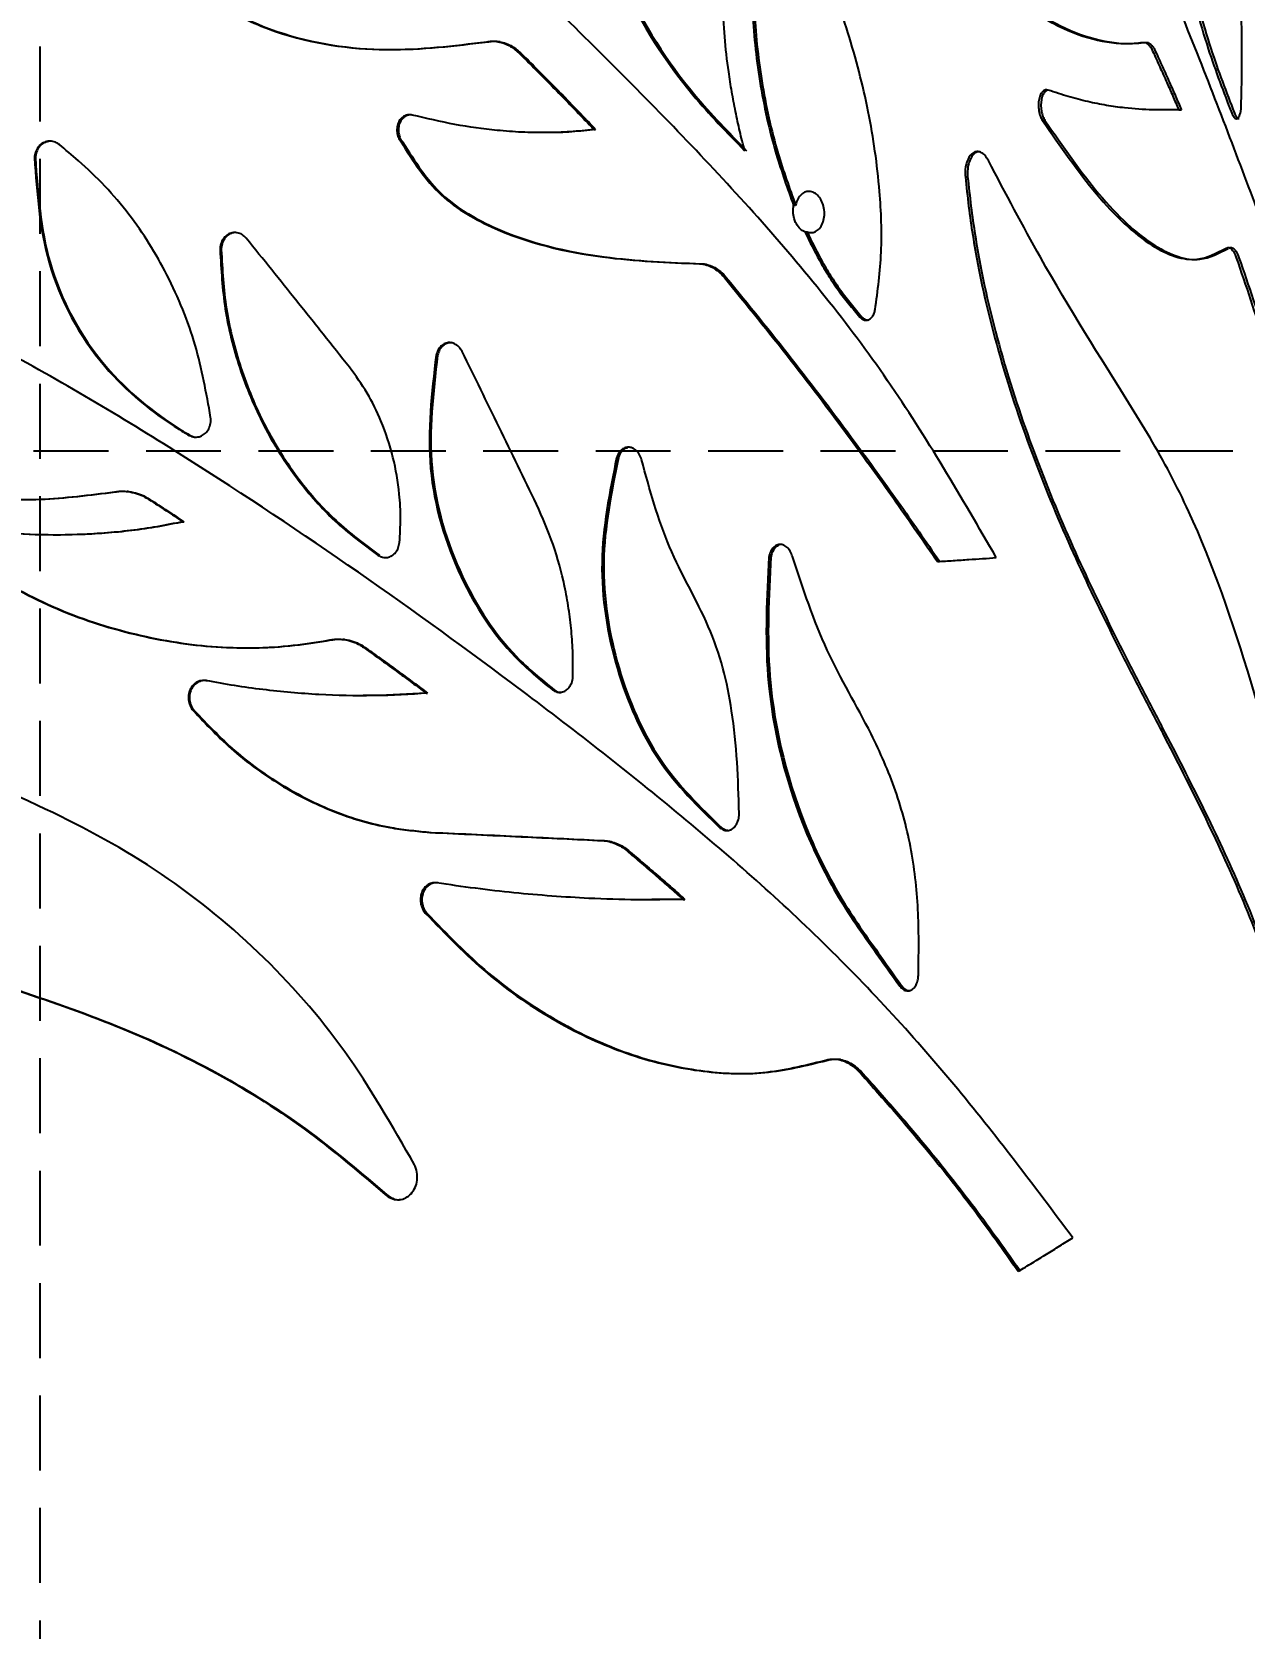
# Model space of a CAD drawing. Header units: millimetres. Extents: x 8 to 832, y 8 to 585.
# Drawn here: x 530.13 to 550.67, y 188.56 to 215.61 of the extents above; entities that cross this region are included whole.
import ezdxf

# ---------------------------------------------------------------- set-up
doc = ezdxf.new("R2010")
doc.units = ezdxf.units.MM
doc.linetypes.add('HIDDEN', pattern=[1.905, 1.27, -0.635])
doc.layers.add('DIMENSIONS', color=2, linetype='Continuous')
doc.layers.add('HIDDEN', color=3, linetype='HIDDEN')
doc.layers.add('OUTLINE', color=7, linetype='Continuous', lineweight=25)
doc.styles.add('SLDTEXTSTYLE0', font='TXT', dxfattribs={"width": 0.75})
doc.dimstyles.new('SLDDIMSTYLE0', dxfattribs={"dimtxt": 3.5, "dimasz": 2, "dimexe": 0, "dimexo": 0.0625, "dimgap": 0.875, "dimtad": 1, "dimrnd": 1e-09, "dimzin": 12, "dimdsep": 46, "dimtxsty": 'SLDTEXTSTYLE0', "dimsah": 1, "dimcen": 0.09, "dimadec": 0, "dimazin": 3, "dimtfac": 1, "dimtofl": 0, "dimtmove": 0, "dimatfit": 3, "dimfxl": 0, "dimfrac": 2, "dimtolj": 1, "dimtzin": 12, "dimarcsym": 0})

# ---------------------------------------------------------------- blocks, each defined once
blk = doc.blocks.new('_D_13')
at = {"layer": 'DIMENSIONS'}
for p, q in [((583.772, 175.413), (583.772, 68.582)), ((520.272, 130.638), (520.272, 68.582)), ((520.272, 70.582), (583.772, 70.582))]:
    blk.add_line(p, q, dxfattribs=at)
for points in [[(520.272, 70.582), (522.272, 70.082), (522.272, 71.082)], [(583.772, 70.582), (581.772, 71.082), (581.772, 70.082)]]:
    blk.add_solid(points, dxfattribs=at)
at = {"layer": 'DIMENSIONS', "insert": (547.497, 75.094), "char_height": 3.5, "attachment_point": 1, "style": 'SLDTEXTSTYLE0'}
blk.add_mtext('63,5', dxfattribs=at)

msp = doc.modelspace()

# ---------------------------------------------------------------- linework, layer by layer
at = {"layer": 'HIDDEN'}
for p, q in [((530.272, 183.612), (530.272, 263.612)), ((457.772, 208.512), (709.247, 208.512))]:
    msp.add_line(p, q, dxfattribs=at)
at = {"layer": 'OUTLINE'}
for p, q in [((538.066, 215.443), (538.031, 215.443)), ((548.955, 215.431), (548.999, 215.431)), ((549.05, 215.424), (549.005, 215.424)), ((549.611, 214.29), (549.35, 214.289)), ((549.566, 214.29), (549.611, 214.29)), ((539.656, 213.955), (539.686, 213.955)), ((547.259, 214.108), (547.3, 214.108)), ((530.592, 213.705), (530.608, 213.705)), ((536.351, 213.805), (536.376, 213.805)), ((530.177, 213.473), (530.192, 213.473)), ((545.951, 213.153), (545.99, 213.153)), ((543.075, 212.668), (543.04, 212.668)), ((543.233, 212.219), (543.268, 212.219)), ((533.322, 211.914), (533.342, 211.914)), ((550.359, 211.939), (550.405, 211.939)), ((550.466, 211.949), (550.426, 211.949)), ((544.163, 210.777), (544.199, 210.777)), ((536.983, 210.132), (537.009, 210.132)), ((532.798, 208.769), (532.817, 208.769)), ((532.817, 208.769), (532.897, 208.744)), ((540.042, 208.392), (540.072, 208.392)), ((531.531, 207.815), (531.548, 207.815)), ((531.766, 207.821), (531.745, 207.821)), ((532.69, 207.309), (532.709, 207.309)), ((535.998, 206.741), (536.022, 206.741)), ((542.623, 206.709), (542.657, 206.709)), ((535.182, 205.305), (535.205, 205.305)), ((535.43, 205.313), (535.402, 205.313)), ((536.814, 204.406), (536.839, 204.406)), ((538.955, 204.458), (538.983, 204.458)), ((536.876, 202.044), (536.901, 202.044)), ((541.797, 202.118), (541.829, 202.118)), ((541.2, 200.909), (540.639, 200.905)), ((541.168, 200.909), (541.2, 200.909)), ((536.8, 200.677), (536.824, 200.677)), ((543.566, 198.18), (543.601, 198.18)), ((543.835, 198.197), (543.789, 198.197))]:
    msp.add_line(p, q, dxfattribs=at)
for points, knots in [([(546.476, 206.7), (545.886, 207.719), (544.699, 209.769), (542.485, 212.482), (540.007, 215.044), (536.893, 218.059), (532.956, 221.439), (529.585, 223.72), (527.885, 224.871)], [0, 0, 0, 0, 0.140387, 0.282397, 0.422678, 0.563711, 0.779878, 1, 1, 1, 1]), ([(551.303, 211.521), (550.938, 212.495), (550.204, 214.45), (548.829, 217.905), (546.899, 221.192), (545.27, 223.642), (544.452, 224.871)], [0, 0, 0, 0, 0.218506, 0.438657, 0.718487, 1, 1, 1, 1]), ([(549.602, 220.101), (549.571, 219.584), (549.507, 218.494), (549.649, 216.782), (550.038, 215.336), (550.328, 214.585), (550.464, 214.233)], [0, 0, 0, 0, 0.2528613, 0.5322078, 0.7812039, 1, 1, 1, 1]), ([(549.648, 220.101), (549.617, 219.584), (549.552, 218.495), (549.694, 216.785), (550.083, 215.339), (550.374, 214.586), (550.511, 214.233)], [0, 0, 0, 0, 0.252807, 0.53172, 0.780121, 1, 1, 1, 1]), ([(550.626, 214.344), (550.635, 214.759), (550.653, 215.6), (550.576, 216.869), (550.403, 218.076), (550.209, 218.98), (550.033, 219.666), (549.942, 219.988), (549.896, 220.148)], [0, 0, 0, 0, 0.209476, 0.425437, 0.617723, 0.816552, 0.908199, 1, 1, 1, 1]), ([(539.719, 219.647), (539.668, 219.052), (539.572, 217.947), (540.199, 216.131), (541.13, 214.701), (541.912, 213.901), (542.211, 213.596)], [0, 0, 0, 0, 0.2489347, 0.4620992, 0.7945429, 1, 1, 1, 1]), ([(539.75, 219.647), (539.698, 219.052), (539.602, 217.949), (540.229, 216.134), (541.16, 214.703), (541.944, 213.903), (542.244, 213.596)], [0, 0, 0, 0, 0.248688, 0.461411, 0.793706, 1, 1, 1, 1]), ([(544.423, 210.902), (544.466, 211.225), (544.553, 211.88), (544.508, 213.02), (544.327, 214.277), (543.983, 215.599), (543.523, 216.867), (543.133, 217.643), (542.936, 218.033)], [0, 0, 0, 0, 0.1321887, 0.2683559, 0.4486698, 0.634019, 0.8157229, 1, 1, 1, 1]), ([(542.527, 217.966), (542.463, 217.654), (542.335, 217.02), (542.322, 215.933), (542.449, 214.759), (542.695, 213.633), (542.937, 212.955), (543.04, 212.668)], [0, 0, 0, 0, 0.180836, 0.367209, 0.594326, 0.827978, 1, 1, 1, 1]), ([(542.561, 217.966), (542.498, 217.654), (542.369, 217.022), (542.356, 215.936), (542.482, 214.764), (542.728, 213.636), (542.972, 212.957), (543.075, 212.668)], [0, 0, 0, 0, 0.180573, 0.366678, 0.593321, 0.826483, 1, 1, 1, 1]), ([(545.706, 217.688), (545.986, 217.224), (546.532, 216.32), (547.676, 215.553), (548.469, 215.377), (548.908, 215.426), (548.955, 215.431)], [0, 0, 0, 0, 0.287289, 0.559481, 0.952835, 1, 1, 1, 1]), ([(545.746, 217.688), (546.026, 217.224), (546.572, 216.32), (547.718, 215.553), (548.513, 215.377), (548.952, 215.426), (548.999, 215.431)], [0, 0, 0, 0, 0.28692, 0.559021, 0.953029, 1, 1, 1, 1]), ([(532.639, 216.892), (532.856, 216.603), (533.295, 216.017), (534.556, 215.45), (536.119, 215.232), (537.279, 215.373), (537.843, 215.442)], [0, 0, 0, 0, 0.1720657, 0.3475659, 0.6831976, 1, 1, 1, 1]), ([(532.658, 216.892), (532.876, 216.603), (533.315, 216.018), (534.577, 215.45), (536.143, 215.232), (537.306, 215.373), (537.87, 215.442)], [0, 0, 0, 0, 0.171832, 0.347255, 0.683166, 1, 1, 1, 1]), ([(542.211, 213.596), (542.183, 213.706), (542.127, 213.925), (542.055, 214.259), (541.992, 214.595), (541.926, 215.016), (541.866, 215.526), (541.849, 215.923), (541.841, 216.122)], [0, 0, 0, 0, 0.13359, 0.267367, 0.400961, 0.534765, 0.766694, 1, 1, 1, 1]), ([(537.843, 215.442), (537.869, 215.446), (537.923, 215.453), (538.014, 215.448), (538.115, 215.426), (538.216, 215.382), (538.307, 215.325), (538.358, 215.278), (538.384, 215.255)], [0, 0, 0, 0, 0.139215, 0.280494, 0.473554, 0.672202, 0.834617, 1, 1, 1, 1]), ([(537.87, 215.442), (537.896, 215.446), (537.95, 215.453), (538.041, 215.448), (538.143, 215.426), (538.244, 215.382), (538.335, 215.325), (538.386, 215.278), (538.412, 215.255)], [0, 0, 0, 0, 0.139026, 0.280102, 0.473449, 0.672382, 0.834715, 1, 1, 1, 1]), ([(548.955, 215.431), (548.97, 215.431), (548.997, 215.432), (549.035, 215.41), (549.066, 215.38), (549.097, 215.339), (549.115, 215.303), (549.124, 215.285)], [0, 0, 0, 0, 0.259388, 0.436034, 0.617778, 0.806196, 1, 1, 1, 1]), ([(548.999, 215.431), (549.015, 215.431), (549.041, 215.432), (549.079, 215.41), (549.111, 215.38), (549.142, 215.339), (549.16, 215.303), (549.169, 215.285)], [0, 0, 0, 0, 0.259054, 0.43595, 0.617942, 0.806284, 1, 1, 1, 1]), ([(538.384, 215.255), (538.498, 215.142), (538.727, 214.915), (539.052, 214.584), (539.362, 214.264), (539.558, 214.058), (539.656, 213.955)], [0, 0, 0, 0, 0.26446, 0.528922, 0.76445, 1, 1, 1, 1]), ([(538.412, 215.255), (538.526, 215.142), (538.755, 214.915), (539.081, 214.585), (539.391, 214.265), (539.587, 214.058), (539.686, 213.955)], [0, 0, 0, 0, 0.264228, 0.528458, 0.76422, 1, 1, 1, 1]), ([(549.124, 215.285), (549.165, 215.196), (549.246, 215.019), (549.359, 214.765), (549.466, 214.522), (549.533, 214.368), (549.566, 214.29)], [0, 0, 0, 0, 0.268333, 0.536667, 0.768333, 1, 1, 1, 1]), ([(549.169, 215.285), (549.21, 215.196), (549.291, 215.019), (549.404, 214.765), (549.511, 214.522), (549.578, 214.368), (549.611, 214.29)], [0, 0, 0, 0, 0.268154, 0.53631, 0.768153, 1, 1, 1, 1]), ([(547.357, 214.624), (547.34, 214.627), (547.308, 214.633), (547.262, 214.604), (547.224, 214.55), (547.198, 214.472), (547.187, 214.377), (547.195, 214.273), (547.219, 214.177), (547.246, 214.129), (547.259, 214.108)], [0, 0, 0, 0, 0.116767, 0.233799, 0.349853, 0.474395, 0.604772, 0.743271, 0.88364, 1, 1, 1, 1]), ([(547.338, 214.619), (547.326, 214.614), (547.3, 214.601), (547.266, 214.549), (547.24, 214.472), (547.229, 214.376), (547.236, 214.272), (547.261, 214.177), (547.288, 214.129), (547.3, 214.108)], [0, 0, 0, 0, 0.100696, 0.237341, 0.38374, 0.53686, 0.699277, 0.863781, 1, 1, 1, 1]), ([(549.566, 214.29), (549.421, 214.287), (549.129, 214.281), (548.715, 214.309), (548.345, 214.36), (548.026, 214.424), (547.698, 214.508), (547.47, 214.585), (547.357, 214.624)], [0, 0, 0, 0, 0.222567, 0.445638, 0.583656, 0.721879, 0.8608, 1, 1, 1, 1]), ([(547.771, 195.176), (547.117, 196.049), (545.81, 197.794), (543.545, 200.254), (541.014, 202.467), (537.462, 205.226), (533.613, 207.913), (529.497, 210.365), (527.147, 211.451), (525.721, 212.007), (524.868, 212.351), (523.86, 212.804), (522.912, 213.712), (522.157, 214.326), (521.237, 214.508), (520.367, 214.33), (519.75, 214.243), (519.396, 214.193)], [0, 0, 0, 0, 0.105312, 0.210573, 0.312322, 0.414086, 0.608779, 0.705911, 0.803172, 0.8153, 0.827429, 0.876191, 0.900503, 0.930702, 0.950925, 0.971855, 1, 1, 1, 1]), ([(550.464, 214.233), (550.474, 214.211), (550.493, 214.167), (550.528, 214.135), (550.561, 214.134), (550.589, 214.164), (550.611, 214.22), (550.622, 214.284), (550.625, 214.329), (550.626, 214.344)], [0, 0, 0, 0, 0.157874, 0.316044, 0.466949, 0.613021, 0.761541, 0.917942, 1, 1, 1, 1]), ([(550.511, 214.233), (550.521, 214.211), (550.54, 214.168), (550.569, 214.137), (550.586, 214.139), (550.591, 214.139)], [0, 0, 0, 0, 0.403355, 0.807442, 1, 1, 1, 1]), ([(536.576, 214.2), (536.552, 214.203), (536.505, 214.209), (536.436, 214.184), (536.379, 214.135), (536.337, 214.064), (536.317, 213.978), (536.32, 213.887), (536.341, 213.831), (536.351, 213.805)], [0, 0, 0, 0, 0.136394, 0.27281, 0.40972, 0.551418, 0.701395, 0.85924, 1, 1, 1, 1]), ([(536.52, 214.2), (536.5, 214.194), (536.458, 214.183), (536.404, 214.134), (536.362, 214.064), (536.342, 213.978), (536.345, 213.886), (536.366, 213.831), (536.376, 213.805)], [0, 0, 0, 0, 0.136913, 0.299893, 0.468391, 0.646499, 0.833738, 1, 1, 1, 1]), ([(539.656, 213.955), (539.523, 213.94), (539.256, 213.911), (538.848, 213.898), (538.434, 213.906), (537.92, 213.944), (537.3, 214.029), (536.818, 214.143), (536.576, 214.2)], [0, 0, 0, 0, 0.134976, 0.270311, 0.405282, 0.54057, 0.769628, 1, 1, 1, 1]), ([(539.686, 213.955), (539.552, 213.941), (539.286, 213.912), (539.008, 213.899), (538.864, 213.902), (538.857, 213.902)], [0, 0, 0, 0, 0.488034, 0.977353, 1, 1, 1, 1]), ([(547.259, 214.108), (547.561, 213.671), (548.167, 212.795), (549.071, 211.934), (549.834, 211.664), (550.203, 211.858), (550.359, 211.939)], [0, 0, 0, 0, 0.287713, 0.577803, 0.822253, 1, 1, 1, 1]), ([(547.3, 214.108), (547.603, 213.671), (548.211, 212.793), (549.117, 211.933), (549.88, 211.664), (550.25, 211.858), (550.405, 211.939)], [0, 0, 0, 0, 0.287932, 0.578246, 0.823039, 1, 1, 1, 1]), ([(530.592, 213.705), (530.566, 213.721), (530.514, 213.753), (530.424, 213.762), (530.339, 213.742), (530.266, 213.692), (530.211, 213.619), (530.182, 213.541), (530.178, 213.491), (530.177, 213.473)], [0, 0, 0, 0, 0.152371, 0.30501, 0.45189, 0.597741, 0.749924, 0.91148, 1, 1, 1, 1]), ([(530.434, 213.756), (530.408, 213.751), (530.353, 213.742), (530.281, 213.692), (530.226, 213.619), (530.198, 213.541), (530.194, 213.491), (530.192, 213.473)], [0, 0, 0, 0, 0.201362, 0.414591, 0.636884, 0.87256, 1, 1, 1, 1]), ([(533.162, 209.076), (533.089, 209.488), (532.942, 210.324), (532.459, 211.488), (531.801, 212.557), (531.132, 213.257), (530.702, 213.613), (530.592, 213.705)], [0, 0, 0, 0, 0.228298, 0.463488, 0.68716, 0.919544, 1, 1, 1, 1]), ([(536.351, 213.805), (536.555, 213.478), (536.968, 212.817), (538.217, 212.096), (539.76, 211.747), (540.903, 211.702), (541.447, 211.68)], [0, 0, 0, 0, 0.1724707, 0.3482216, 0.6900936, 1, 1, 1, 1]), ([(536.376, 213.805), (536.58, 213.478), (536.994, 212.817), (538.244, 212.096), (539.789, 211.747), (540.935, 211.702), (541.479, 211.68)], [0, 0, 0, 0, 0.1722487, 0.3478714, 0.6899776, 1, 1, 1, 1]), ([(530.177, 213.473), (530.22, 212.874), (530.31, 211.602), (531.223, 209.93), (532.223, 209.116), (532.743, 208.803), (532.798, 208.769)], [0, 0, 0, 0, 0.3136648, 0.6655193, 0.9643135, 1, 1, 1, 1]), ([(530.192, 213.473), (530.235, 212.874), (530.326, 211.603), (531.239, 209.933), (532.239, 209.117), (532.76, 208.804), (532.817, 208.769)], [0, 0, 0, 0, 0.313527, 0.664716, 0.963218, 1, 1, 1, 1]), ([(546.341, 213.431), (546.322, 213.462), (546.284, 213.525), (546.209, 213.576), (546.132, 213.586), (546.062, 213.551), (546.005, 213.48), (545.964, 213.378), (545.945, 213.263), (545.949, 213.186), (545.951, 213.153)], [0, 0, 0, 0, 0.130126, 0.260266, 0.389761, 0.514469, 0.633937, 0.763205, 0.900459, 1, 1, 1, 1]), ([(546.2, 213.575), (546.191, 213.576), (546.157, 213.583), (546.102, 213.549), (546.044, 213.48), (546.003, 213.377), (545.985, 213.262), (545.989, 213.186), (545.99, 213.153)], [0, 0, 0, 0, 0.072346, 0.26241, 0.444447, 0.641218, 0.849873, 1, 1, 1, 1]), ([(552.243, 196.352), (552.165, 197.219), (552.009, 198.952), (551.555, 201.776), (550.824, 204.637), (549.976, 207.086), (549.205, 208.54), (548.362, 209.9), (547.413, 211.392), (546.633, 212.875), (546.341, 213.431)], [0, 0, 0, 0, 0.125799, 0.251563, 0.424054, 0.596039, 0.682012, 0.724914, 0.89679, 1, 1, 1, 1]), ([(545.951, 213.153), (545.969, 212.988), (546.022, 212.49), (546.2, 211.373), (546.587, 209.849), (547.179, 208.153), (547.857, 206.574), (548.456, 205.347), (548.938, 204.409), (549.654, 203.032), (550.445, 201.468), (551.19, 199.527), (551.667, 197.957), (551.894, 196.799), (552.009, 196.213)], [0, 0, 0, 0, 0.024502, 0.073587, 0.1667, 0.259699, 0.352617, 0.445479, 0.491869, 0.538256, 0.723858, 0.8167, 0.907368, 1, 1, 1, 1]), ([(545.99, 213.153), (546.008, 212.988), (546.062, 212.49), (546.24, 211.374), (546.626, 209.852), (547.219, 208.157), (547.896, 206.58), (548.495, 205.355), (548.976, 204.418), (549.693, 203.043), (550.483, 201.483), (551.231, 199.542), (551.711, 197.969), (551.94, 196.803), (552.056, 196.213)], [0, 0, 0, 0, 0.02449, 0.073554, 0.166524, 0.25938, 0.352155, 0.444875, 0.491193, 0.537509, 0.722825, 0.815525, 0.906765, 1, 1, 1, 1]), ([(543.268, 212.219), (543.282, 212.215), (543.323, 212.203), (543.392, 212.211), (543.467, 212.257), (543.525, 212.338), (543.56, 212.444), (543.567, 212.562), (543.546, 212.68), (543.499, 212.784), (543.432, 212.863), (543.351, 212.906), (543.267, 212.91), (543.187, 212.875), (543.122, 212.804), (543.088, 212.727), (543.078, 212.679), (543.075, 212.668)], [0, 0, 0, 0, 0.035172, 0.107452, 0.179683, 0.252016, 0.324539, 0.397235, 0.469996, 0.54271, 0.615299, 0.68776, 0.760127, 0.832455, 0.904804, 0.977236, 1, 1, 1, 1]), ([(543.233, 212.219), (543.225, 212.222), (543.189, 212.237), (543.131, 212.285), (543.079, 212.365), (543.044, 212.459), (543.027, 212.56), (543.036, 212.633), (543.04, 212.668)], [0, 0, 0, 0, 0.063959, 0.269448, 0.475365, 0.604483, 0.811395, 1, 1, 1, 1]), ([(533.766, 212.112), (533.744, 212.134), (533.7, 212.179), (533.615, 212.211), (533.529, 212.211), (533.45, 212.179), (533.385, 212.121), (533.339, 212.039), (533.323, 211.966), (533.322, 211.923), (533.322, 211.914)], [0, 0, 0, 0, 0.140376, 0.281033, 0.414698, 0.543786, 0.67551, 0.812871, 0.960281, 1, 1, 1, 1]), ([(533.598, 212.206), (533.582, 212.207), (533.538, 212.209), (533.47, 212.178), (533.405, 212.121), (533.359, 212.039), (533.343, 211.965), (533.342, 211.923), (533.342, 211.914)], [0, 0, 0, 0, 0.118189, 0.313209, 0.512127, 0.719351, 0.941435, 1, 1, 1, 1]), ([(535.515, 209.925), (535.367, 210.111), (535.071, 210.484), (534.632, 211.035), (534.197, 211.577), (533.91, 211.934), (533.766, 212.112)], [0, 0, 0, 0, 0.255971, 0.511942, 0.755959, 1, 1, 1, 1]), ([(543.233, 212.219), (543.313, 212.056), (543.438, 211.8), (543.631, 211.475), (543.798, 211.227), (543.978, 210.998), (544.101, 210.851), (544.163, 210.777)], [0, 0, 0, 0, 0.301319, 0.474014, 0.647593, 0.823591, 1, 1, 1, 1]), ([(543.268, 212.219), (543.348, 212.057), (543.473, 211.802), (543.666, 211.477), (543.834, 211.228), (544.014, 210.998), (544.138, 210.851), (544.199, 210.777)], [0, 0, 0, 0, 0.2996225, 0.4727302, 0.6467228, 0.8231531, 1, 1, 1, 1]), ([(533.322, 211.914), (533.341, 211.58), (533.38, 210.904), (533.635, 209.896), (534.044, 208.911), (534.599, 208.038), (535.255, 207.291), (535.748, 206.926), (535.998, 206.741)], [0, 0, 0, 0, 0.162457, 0.329049, 0.502348, 0.681658, 0.838297, 1, 1, 1, 1]), ([(533.342, 211.914), (533.361, 211.58), (533.4, 210.904), (533.656, 209.897), (534.064, 208.912), (534.619, 208.04), (535.277, 207.292), (535.771, 206.926), (536.022, 206.741)], [0, 0, 0, 0, 0.16239, 0.328926, 0.501914, 0.680891, 0.837898, 1, 1, 1, 1]), ([(550.359, 211.939), (550.377, 211.948), (550.412, 211.964), (550.468, 211.927), (550.511, 211.861), (550.533, 211.804), (550.542, 211.783)], [0, 0, 0, 0, 0.279014, 0.558155, 0.836487, 1, 1, 1, 1]), ([(550.443, 211.949), (550.448, 211.951), (550.471, 211.96), (550.514, 211.925), (550.558, 211.861), (550.58, 211.804), (550.588, 211.783)], [0, 0, 0, 0, 0.104344, 0.451947, 0.798509, 1, 1, 1, 1]), ([(550.542, 211.783), (550.623, 211.545), (550.786, 211.069), (551.011, 210.353), (551.224, 209.639), (551.355, 209.163), (551.42, 208.925)], [0, 0, 0, 0, 0.255465, 0.510929, 0.755422, 1, 1, 1, 1]), ([(550.588, 211.783), (550.67, 211.545), (550.833, 211.07), (551.058, 210.353), (551.251, 209.707), (551.364, 209.299), (551.411, 209.128)], [0, 0, 0, 0, 0.274489, 0.548977, 0.811954, 1, 1, 1, 1]), ([(541.447, 211.68), (541.467, 211.679), (541.509, 211.675), (541.585, 211.656), (541.673, 211.618), (541.774, 211.55), (541.834, 211.484), (541.867, 211.449)], [0, 0, 0, 0, 0.136197, 0.273835, 0.49902, 0.730656, 1, 1, 1, 1]), ([(541.479, 211.68), (541.5, 211.679), (541.542, 211.675), (541.618, 211.656), (541.705, 211.618), (541.807, 211.55), (541.867, 211.484), (541.9, 211.449)], [0, 0, 0, 0, 0.136026, 0.273483, 0.498939, 0.73087, 1, 1, 1, 1]), ([(541.867, 211.449), (542.243, 210.987), (542.995, 210.062), (543.953, 208.789), (544.781, 207.645), (545.246, 206.97), (545.479, 206.633)], [0, 0, 0, 0, 0.292351, 0.584701, 0.792302, 1, 1, 1, 1]), ([(541.9, 211.449), (542.276, 210.987), (543.029, 210.064), (543.988, 208.79), (544.817, 207.646), (545.284, 206.97), (545.517, 206.633)], [0, 0, 0, 0, 0.292127, 0.584252, 0.792078, 1, 1, 1, 1]), ([(544.163, 210.777), (544.18, 210.762), (544.214, 210.731), (544.272, 210.719), (544.327, 210.734), (544.374, 210.776), (544.407, 210.835), (544.418, 210.881), (544.423, 210.902)], [0, 0, 0, 0, 0.1750039, 0.3502877, 0.5191421, 0.686928, 0.8598031, 1, 1, 1, 1]), ([(544.199, 210.777), (544.216, 210.761), (544.249, 210.731), (544.285, 210.727), (544.303, 210.725)], [0, 0, 0, 0, 0.531476, 1, 1, 1, 1]), ([(537.425, 210.191), (537.408, 210.219), (537.373, 210.276), (537.297, 210.329), (537.215, 210.349), (537.136, 210.335), (537.067, 210.292), (537.011, 210.223), (536.993, 210.163), (536.983, 210.132)], [0, 0, 0, 0, 0.15073, 0.301799, 0.443786, 0.578125, 0.712329, 0.850317, 1, 1, 1, 1]), ([(537.236, 210.343), (537.211, 210.34), (537.16, 210.336), (537.093, 210.291), (537.037, 210.223), (537.018, 210.163), (537.009, 210.132)], [0, 0, 0, 0, 0.23329, 0.477775, 0.729007, 1, 1, 1, 1]), ([(538.685, 207.607), (538.579, 207.824), (538.369, 208.259), (538.053, 208.908), (537.739, 209.552), (537.529, 209.978), (537.425, 210.191)], [0, 0, 0, 0, 0.2526363, 0.5052697, 0.7526321, 1, 1, 1, 1]), ([(536.363, 206.958), (536.371, 207.093), (536.388, 207.364), (536.361, 207.849), (536.266, 208.41), (536.074, 208.985), (535.824, 209.499), (535.619, 209.782), (535.515, 209.925)], [0, 0, 0, 0, 0.128027, 0.257535, 0.456425, 0.661107, 0.828745, 1, 1, 1, 1]), ([(536.983, 210.132), (536.908, 209.491), (536.758, 208.214), (537.304, 206.391), (538.123, 205.14), (538.738, 204.636), (538.955, 204.458)], [0, 0, 0, 0, 0.298326, 0.594434, 0.857058, 1, 1, 1, 1]), ([(537.009, 210.132), (536.933, 209.492), (536.783, 208.217), (537.328, 206.396), (538.147, 205.143), (538.764, 204.637), (538.983, 204.458)], [0, 0, 0, 0, 0.297796, 0.593403, 0.855657, 1, 1, 1, 1]), ([(532.798, 208.769), (532.825, 208.759), (532.88, 208.737), (532.968, 208.744), (533.046, 208.78), (533.11, 208.843), (533.153, 208.928), (533.167, 209.01), (533.163, 209.06), (533.162, 209.076)], [0, 0, 0, 0, 0.150922, 0.302005, 0.449982, 0.599243, 0.755475, 0.920019, 1, 1, 1, 1]), ([(525.636, 208.614), (525.917, 208.497), (526.481, 208.262), (527.331, 208.012), (528.167, 207.829), (529.138, 207.701), (530.273, 207.654), (531.109, 207.761), (531.531, 207.815)], [0, 0, 0, 0, 0.147911, 0.296846, 0.432658, 0.569415, 0.782805, 1, 1, 1, 1]), ([(525.644, 208.614), (525.926, 208.497), (526.492, 208.262), (527.344, 208.012), (528.183, 207.829), (529.155, 207.7), (530.29, 207.654), (531.126, 207.761), (531.548, 207.815)], [0, 0, 0, 0, 0.14807, 0.297165, 0.433153, 0.570085, 0.783154, 1, 1, 1, 1]), ([(540.465, 208.362), (540.453, 208.394), (540.43, 208.458), (540.366, 208.53), (540.292, 208.569), (540.216, 208.574), (540.146, 208.547), (540.087, 208.492), (540.056, 208.434), (540.044, 208.398), (540.042, 208.392)], [0, 0, 0, 0, 0.147782, 0.295805, 0.437031, 0.569787, 0.699366, 0.829931, 0.967637, 1, 1, 1, 1]), ([(540.224, 208.56), (540.208, 208.555), (540.169, 208.543), (540.118, 208.491), (540.086, 208.434), (540.074, 208.398), (540.072, 208.392)], [0, 0, 0, 0, 0.225088, 0.56227, 0.917517, 1, 1, 1, 1]), ([(540.042, 208.392), (539.923, 207.805), (539.685, 206.634), (539.978, 204.817), (540.683, 203.194), (541.426, 202.475), (541.797, 202.118)], [0, 0, 0, 0, 0.256161, 0.511512, 0.756651, 1, 1, 1, 1]), ([(540.072, 208.392), (539.953, 207.806), (539.715, 206.636), (540.007, 204.822), (540.712, 203.197), (541.457, 202.477), (541.829, 202.118)], [0, 0, 0, 0, 0.255773, 0.510734, 0.755467, 1, 1, 1, 1]), ([(542.117, 202.365), (542.109, 202.655), (542.094, 203.236), (542.009, 204.063), (541.86, 204.843), (541.52, 205.789), (540.876, 206.848), (540.603, 207.856), (540.465, 208.362)], [0, 0, 0, 0, 0.1365, 0.273747, 0.389921, 0.509386, 0.753413, 1, 1, 1, 1]), ([(531.531, 207.815), (531.558, 207.818), (531.612, 207.826), (531.714, 207.826), (531.837, 207.81), (531.981, 207.766), (532.07, 207.714), (532.116, 207.687)], [0, 0, 0, 0, 0.134955, 0.271153, 0.503871, 0.743308, 1, 1, 1, 1]), ([(531.548, 207.815), (531.575, 207.818), (531.629, 207.826), (531.732, 207.826), (531.855, 207.81), (531.998, 207.766), (532.088, 207.714), (532.134, 207.687)], [0, 0, 0, 0, 0.134763, 0.270759, 0.503844, 0.743647, 1, 1, 1, 1]), ([(532.116, 207.687), (532.166, 207.655), (532.266, 207.589), (532.411, 207.494), (532.553, 207.4), (532.645, 207.339), (532.69, 207.309)], [0, 0, 0, 0, 0.259698, 0.519394, 0.759694, 1, 1, 1, 1]), ([(532.134, 207.687), (532.184, 207.655), (532.284, 207.59), (532.429, 207.494), (532.571, 207.4), (532.663, 207.339), (532.709, 207.309)], [0, 0, 0, 0, 0.259415, 0.518822, 0.75941, 1, 1, 1, 1]), ([(539.301, 204.693), (539.302, 204.82), (539.304, 205.074), (539.278, 205.457), (539.232, 205.838), (539.141, 206.331), (538.98, 206.935), (538.784, 207.381), (538.685, 207.607)], [0, 0, 0, 0, 0.126461, 0.253569, 0.380037, 0.507159, 0.751129, 1, 1, 1, 1]), ([(532.69, 207.309), (532.545, 207.279), (532.252, 207.22), (531.807, 207.156), (531.356, 207.111), (530.785, 207.08), (530.089, 207.08), (529.542, 207.134), (529.268, 207.161)], [0, 0, 0, 0, 0.1324, 0.265066, 0.397466, 0.530134, 0.764323, 1, 1, 1, 1]), ([(532.709, 207.309), (532.563, 207.279), (532.271, 207.22), (531.826, 207.156), (531.375, 207.111), (530.803, 207.08), (530.105, 207.08), (529.557, 207.134), (529.282, 207.161)], [0, 0, 0, 0, 0.132202, 0.264666, 0.396866, 0.529333, 0.763919, 1, 1, 1, 1]), ([(535.998, 206.741), (536.024, 206.727), (536.074, 206.701), (536.158, 206.699), (536.236, 206.728), (536.3, 206.785), (536.346, 206.864), (536.357, 206.926), (536.363, 206.958)], [0, 0, 0, 0, 0.16576, 0.331645, 0.494839, 0.658752, 0.828266, 1, 1, 1, 1]), ([(543.021, 206.717), (543.01, 206.749), (542.988, 206.812), (542.929, 206.883), (542.86, 206.923), (542.79, 206.928), (542.725, 206.901), (542.672, 206.846), (542.638, 206.778), (542.627, 206.728), (542.623, 206.709)], [0, 0, 0, 0, 0.139062, 0.278309, 0.412177, 0.538724, 0.662101, 0.786093, 0.916231, 1, 1, 1, 1]), ([(542.623, 206.709), (542.588, 206.038), (542.504, 204.443), (543.036, 202.394), (543.824, 200.852), (544.399, 200.06), (544.729, 199.593), (544.829, 199.453)], [0, 0, 0, 0, 0.249436, 0.59283, 0.759531, 0.927476, 1, 1, 1, 1]), ([(542.657, 206.709), (542.622, 206.038), (542.537, 204.444), (543.07, 202.397), (543.857, 200.856), (544.434, 200.063), (544.765, 199.595), (544.866, 199.453)], [0, 0, 0, 0, 0.249373, 0.592276, 0.758795, 0.926552, 1, 1, 1, 1]), ([(542.793, 206.909), (542.782, 206.906), (542.75, 206.895), (542.706, 206.845), (542.672, 206.778), (542.661, 206.728), (542.657, 206.709)], [0, 0, 0, 0, 0.154677, 0.465503, 0.791373, 1, 1, 1, 1]), ([(545.155, 199.621), (545.161, 199.97), (545.172, 200.676), (545.061, 201.742), (544.785, 202.778), (544.288, 203.902), (543.56, 205.097), (543.201, 206.175), (543.021, 206.717)], [0, 0, 0, 0, 0.135867, 0.2743105, 0.4109728, 0.5536492, 0.7753983, 1, 1, 1, 1]), ([(545.479, 206.633), (545.568, 206.639), (545.747, 206.65), (546.002, 206.668), (546.245, 206.684), (546.399, 206.695), (546.476, 206.7)], [0, 0, 0, 0, 0.262225, 0.524449, 0.762208, 1, 1, 1, 1]), ([(529.106, 206.605), (529.53, 206.357), (530.391, 205.854), (531.773, 205.388), (533.182, 205.152), (534.32, 205.165), (534.977, 205.271), (535.182, 205.305)], [0, 0, 0, 0, 0.222102, 0.450747, 0.670341, 0.896799, 1, 1, 1, 1]), ([(529.119, 206.605), (529.544, 206.357), (530.407, 205.853), (531.793, 205.388), (533.205, 205.152), (534.344, 205.166), (535, 205.272), (535.205, 205.305)], [0, 0, 0, 0, 0.222262, 0.451073, 0.670847, 0.897485, 1, 1, 1, 1]), ([(536.617, 196.411), (536.243, 197.065), (535.495, 198.375), (534.004, 200.065), (532.249, 201.476), (530.059, 202.632), (527.539, 203.625), (524.91, 204.466), (523.493, 205.519), (522.884, 205.972)], [0, 0, 0, 0, 0.131274, 0.262521, 0.395777, 0.529146, 0.700093, 0.870987, 1, 1, 1, 1]), ([(522.177, 205.401), (522.988, 204.313), (524.198, 202.693), (526.287, 201.021), (527.982, 200.03), (529.796, 199.399), (532.178, 198.589), (534.334, 197.43), (535.698, 196.267), (536.117, 195.91)], [0, 0, 0, 0, 0.229785, 0.34233, 0.454625, 0.565723, 0.676978, 0.900858, 1, 1, 1, 1]), ([(522.179, 205.401), (522.992, 204.314), (524.203, 202.693), (526.295, 201.021), (527.993, 200.03), (529.811, 199.399), (532.196, 198.589), (534.355, 197.429), (535.721, 196.266), (536.14, 195.91)], [0, 0, 0, 0, 0.229549, 0.342159, 0.454518, 0.565681, 0.677, 0.901014, 1, 1, 1, 1]), ([(535.182, 205.305), (535.21, 205.309), (535.265, 205.318), (535.367, 205.319), (535.487, 205.303), (535.604, 205.264), (535.7, 205.217), (535.749, 205.183), (535.775, 205.166)], [0, 0, 0, 0, 0.136015, 0.273508, 0.493783, 0.720405, 0.85948, 1, 1, 1, 1]), ([(535.205, 205.305), (535.232, 205.309), (535.288, 205.318), (535.39, 205.319), (535.51, 205.303), (535.627, 205.264), (535.723, 205.217), (535.773, 205.183), (535.798, 205.166)], [0, 0, 0, 0, 0.135826, 0.273118, 0.493725, 0.720697, 0.859622, 1, 1, 1, 1]), ([(535.775, 205.166), (535.869, 205.098), (536.059, 204.961), (536.326, 204.765), (536.578, 204.58), (536.735, 204.464), (536.814, 204.406)], [0, 0, 0, 0, 0.2711262, 0.5422553, 0.7711222, 1, 1, 1, 1]), ([(535.798, 205.166), (535.893, 205.098), (536.082, 204.961), (536.35, 204.766), (536.602, 204.581), (536.76, 204.464), (536.839, 204.406)], [0, 0, 0, 0, 0.2708394, 0.5416816, 0.7708369, 1, 1, 1, 1]), ([(533.087, 204.615), (533.058, 204.617), (532.999, 204.621), (532.916, 204.587), (532.847, 204.527), (532.8, 204.443), (532.78, 204.344), (532.791, 204.24), (532.825, 204.161), (532.855, 204.123), (532.864, 204.112)], [0, 0, 0, 0, 0.128951, 0.257937, 0.386992, 0.518711, 0.656102, 0.797435, 0.941589, 1, 1, 1, 1]), ([(533.106, 204.615), (533.077, 204.617), (533.018, 204.621), (532.935, 204.587), (532.866, 204.526), (532.819, 204.443), (532.799, 204.344), (532.811, 204.239), (532.844, 204.161), (532.874, 204.123), (532.883, 204.112)], [0, 0, 0, 0, 0.1292473, 0.258522, 0.387836, 0.5196513, 0.6569748, 0.7980574, 0.9419245, 1, 1, 1, 1]), ([(536.814, 204.406), (536.516, 204.387), (535.919, 204.348), (535.149, 204.367), (534.524, 204.411), (534.048, 204.462), (533.569, 204.528), (533.248, 204.586), (533.087, 204.615)], [0, 0, 0, 0, 0.246809, 0.494847, 0.620727, 0.74677, 0.873303, 1, 1, 1, 1]), ([(538.955, 204.458), (538.979, 204.444), (539.028, 204.416), (539.108, 204.414), (539.181, 204.442), (539.242, 204.499), (539.285, 204.58), (539.299, 204.649), (539.301, 204.687), (539.301, 204.693)], [0, 0, 0, 0, 0.161744, 0.323672, 0.481222, 0.638751, 0.801612, 0.97274, 1, 1, 1, 1]), ([(536.839, 204.406), (536.542, 204.383), (536.183, 204.354), (535.813, 204.364), (535.749, 204.366)], [0, 0, 0, 0, 0.82769, 1, 1, 1, 1]), ([(538.983, 204.458), (539.008, 204.443), (539.046, 204.419), (539.088, 204.42), (539.104, 204.421)], [0, 0, 0, 0, 0.631235, 1, 1, 1, 1]), ([(532.864, 204.112), (533.088, 203.875), (533.542, 203.396), (534.349, 202.819), (535.241, 202.37), (535.99, 202.149), (536.54, 202.077), (536.764, 202.055), (536.876, 202.044)], [0, 0, 0, 0, 0.200674, 0.40632, 0.621911, 0.844716, 0.922295, 1, 1, 1, 1]), ([(532.883, 204.112), (533.107, 203.875), (533.562, 203.397), (534.369, 202.82), (535.262, 202.37), (536.012, 202.15), (536.563, 202.077), (536.789, 202.055), (536.901, 202.044)], [0, 0, 0, 0, 0.200435, 0.405824, 0.621435, 0.844245, 0.922058, 1, 1, 1, 1]), ([(541.797, 202.118), (541.819, 202.104), (541.864, 202.075), (541.938, 202.072), (542.006, 202.1), (542.062, 202.156), (542.102, 202.236), (542.116, 202.31), (542.117, 202.354), (542.117, 202.365)], [0, 0, 0, 0, 0.156506, 0.313097, 0.467797, 0.62256, 0.781485, 0.947401, 1, 1, 1, 1]), ([(536.876, 202.044), (537.137, 202.032), (537.659, 202.008), (538.406, 201.972), (539.122, 201.938), (539.576, 201.916), (539.803, 201.905)], [0, 0, 0, 0, 0.26007, 0.52014, 0.759995, 1, 1, 1, 1]), ([(536.901, 202.044), (537.162, 202.032), (537.684, 202.008), (538.431, 201.973), (539.149, 201.938), (539.605, 201.916), (539.833, 201.905)], [0, 0, 0, 0, 0.259679, 0.519358, 0.759602, 1, 1, 1, 1]), ([(541.829, 202.118), (541.852, 202.103), (541.888, 202.078), (541.927, 202.079), (541.943, 202.079)], [0, 0, 0, 0, 0.617598, 1, 1, 1, 1]), ([(539.803, 201.905), (539.841, 201.901), (539.917, 201.893), (540.024, 201.855), (540.124, 201.804), (540.183, 201.758), (540.212, 201.735)], [0, 0, 0, 0, 0.263473, 0.526957, 0.761406, 1, 1, 1, 1]), ([(539.833, 201.905), (539.871, 201.901), (539.947, 201.893), (540.054, 201.855), (540.154, 201.804), (540.213, 201.758), (540.242, 201.735)], [0, 0, 0, 0, 0.263118, 0.5262456, 0.7610458, 1, 1, 1, 1]), ([(540.212, 201.735), (540.297, 201.664), (540.467, 201.52), (540.711, 201.31), (540.945, 201.107), (541.094, 200.975), (541.168, 200.909)], [0, 0, 0, 0, 0.262923, 0.525842, 0.762916, 1, 1, 1, 1]), ([(540.242, 201.735), (540.327, 201.664), (540.497, 201.52), (540.741, 201.31), (540.976, 201.107), (541.125, 200.975), (541.2, 200.909)], [0, 0, 0, 0, 0.262656, 0.525315, 0.762652, 1, 1, 1, 1]), ([(536.991, 201.188), (536.963, 201.189), (536.907, 201.191), (536.83, 201.153), (536.768, 201.089), (536.727, 201.003), (536.713, 200.902), (536.728, 200.799), (536.763, 200.723), (536.792, 200.687), (536.8, 200.677)], [0, 0, 0, 0, 0.129963, 0.259912, 0.390756, 0.524213, 0.662217, 0.803241, 0.946499, 1, 1, 1, 1]), ([(537.016, 201.188), (536.988, 201.189), (536.932, 201.191), (536.855, 201.153), (536.793, 201.089), (536.752, 201.002), (536.737, 200.902), (536.753, 200.798), (536.788, 200.723), (536.817, 200.687), (536.824, 200.677)], [0, 0, 0, 0, 0.130252, 0.2605, 0.391581, 0.525117, 0.66302, 0.803781, 0.946758, 1, 1, 1, 1]), ([(541.168, 200.909), (540.907, 200.905), (540.384, 200.896), (539.638, 200.92), (538.943, 200.963), (538.302, 201.018), (537.652, 201.093), (537.211, 201.157), (536.991, 201.188)], [0, 0, 0, 0, 0.197127, 0.394624, 0.54554, 0.696623, 0.848228, 1, 1, 1, 1]), ([(536.8, 200.677), (537.141, 200.324), (537.834, 199.607), (539.002, 198.815), (540.221, 198.253), (541.403, 197.974), (542.542, 197.926), (543.221, 198.094), (543.566, 198.18)], [0, 0, 0, 0, 0.170724, 0.346638, 0.513048, 0.685058, 0.840212, 1, 1, 1, 1]), ([(536.824, 200.677), (537.166, 200.324), (537.86, 199.606), (539.031, 198.814), (540.252, 198.253), (541.435, 197.974), (542.575, 197.926), (543.256, 198.094), (543.601, 198.18)], [0, 0, 0, 0, 0.170719, 0.346627, 0.51306, 0.68508, 0.84023, 1, 1, 1, 1]), ([(544.829, 199.453), (544.847, 199.431), (544.883, 199.387), (544.949, 199.357), (545.014, 199.36), (545.073, 199.395), (545.119, 199.458), (545.148, 199.537), (545.153, 199.595), (545.155, 199.621)], [0, 0, 0, 0, 0.149568, 0.299298, 0.444641, 0.586845, 0.730843, 0.878931, 1, 1, 1, 1]), ([(544.866, 199.453), (544.884, 199.431), (544.919, 199.388), (544.972, 199.359), (545.002, 199.363), (545.009, 199.363)], [0, 0, 0, 0, 0.427008, 0.854516, 1, 1, 1, 1]), ([(543.566, 198.18), (543.59, 198.187), (543.64, 198.2), (543.729, 198.206), (543.831, 198.193), (543.942, 198.152), (544.051, 198.086), (544.115, 198.022), (544.148, 197.99)], [0, 0, 0, 0, 0.124108, 0.249858, 0.432981, 0.621386, 0.808018, 1, 1, 1, 1]), ([(543.601, 198.18), (543.625, 198.187), (543.675, 198.2), (543.764, 198.206), (543.866, 198.193), (543.978, 198.152), (544.086, 198.086), (544.151, 198.022), (544.184, 197.99)], [0, 0, 0, 0, 0.1239454, 0.2495179, 0.4329231, 0.6216289, 0.808146, 1, 1, 1, 1]), ([(544.148, 197.99), (544.338, 197.779), (544.718, 197.357), (545.365, 196.589), (546.087, 195.681), (546.594, 194.965), (546.848, 194.607)], [0, 0, 0, 0, 0.19524, 0.390567, 0.695086, 1, 1, 1, 1]), ([(544.184, 197.99), (544.374, 197.779), (544.754, 197.358), (545.402, 196.59), (546.125, 195.681), (546.633, 194.965), (546.888, 194.607)], [0, 0, 0, 0, 0.1950758, 0.3902423, 0.6949228, 1, 1, 1, 1]), ([(536.117, 195.91), (536.15, 195.885), (536.216, 195.835), (536.333, 195.813), (536.446, 195.834), (536.544, 195.896), (536.619, 195.993), (536.663, 196.117), (536.669, 196.254), (536.644, 196.353), (536.621, 196.402), (536.617, 196.411)], [0, 0, 0, 0, 0.121982, 0.244188, 0.361456, 0.479362, 0.5991, 0.721962, 0.848031, 0.975153, 1, 1, 1, 1]), ([(536.14, 195.91), (536.173, 195.886), (536.239, 195.838), (536.321, 195.813), (536.36, 195.82), (536.36, 195.82)], [0, 0, 0, 0, 0.495843, 0.992565, 1, 1, 1, 1]), ([(546.848, 194.607), (546.929, 194.655), (547.09, 194.752), (547.324, 194.895), (547.551, 195.037), (547.697, 195.129), (547.771, 195.176)], [0, 0, 0, 0, 0.255401, 0.510799, 0.755384, 1, 1, 1, 1])]:
    msp.add_open_spline(points, degree=3, knots=knots, dxfattribs=at)

# ---------------------------------------------------------------- dimensions: what is measured, and where the dimension line sits
at = {"layer": 'DIMENSIONS'}
dim = msp.add_linear_dim(base=(583.772, 73.358), p1=(520.272, 302.392), p2=(583.772, 302.392), dimstyle='SLDDIMSTYLE0', dxfattribs=at)
dim.commit()
dim.dimension.update_dxf_attribs({"geometry": '_D_13', "text_midpoint": (552.022, 73.358), "dimtype": 160})

doc.saveas('drawing.dxf')
